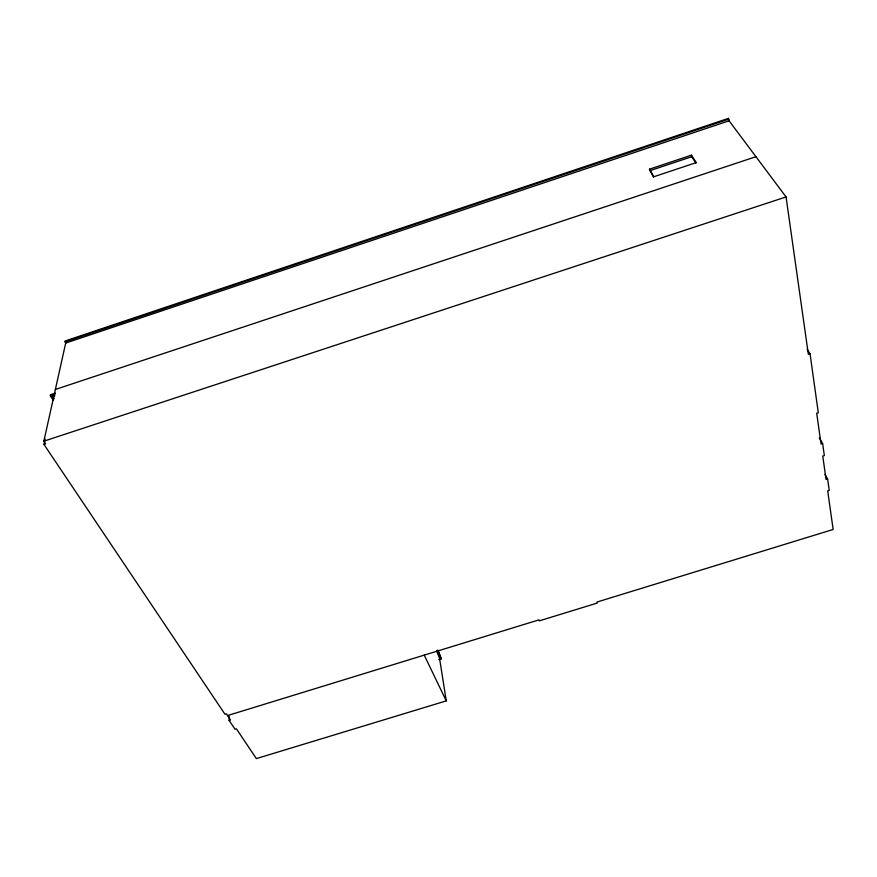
<?xml version="1.0" encoding="UTF-8"?>
<svg xmlns="http://www.w3.org/2000/svg" width="877" height="877" viewBox="0 0 877 877"><rect width="100%" height="100%" fill="white"/><g stroke="black" fill="none" stroke-linecap="round" stroke-linejoin="round"><path stroke-width="1.32" d="M436.505 650.789L439.552 658.232L446.25 700.887L256.347 758.605L236.406 728.809L235.036 729.236L229.127 720.445L229.215 716.465M229.127 720.445L230.519 720.017L226.343 713.779L224.95 714.207L43.971 444.431L45.648 443.883L43.85 441.186L65.698 343.06L65.084 341.01L728.338 118.395L729.072 120.796L786.055 196.941L808.342 354.286L810.03 353.749L818.307 412.716L816.684 413.22L821.058 444.08L822.648 443.576L824.336 455.58L822.758 456.073L826.068 479.467L827.625 478.985L829.225 490.407L827.691 490.89L833.15 529.467L596.897 602.071L597.226 603.069L539.289 620.861L538.917 619.886L227.538 715.566M43.971 444.431L45.155 439.092M53.015 395.483L52.795 396.47L54.275 398.772M53.431 400.438L50.351 395.68L50.581 394.705L55.35 393.115M64.887 341.887L728.842 119.075M65.698 343.06L729.072 120.796M649.44 169.184L691.438 155.174L696.294 162.596L653.814 176.748L649.44 169.184L653.518 177.198M649.769 170.719L691.734 156.72L695.889 163.089M55.372 389.465L755.941 156.709M50.351 395.68L55.141 394.102M51.206 396.996L54.922 395.768M43.85 441.186L786.055 196.941M438.697 659.69L441.317 658.89L438.127 650.471M50.581 394.705L51.425 396.009M807.125 349.221L810.03 353.749M819.282 437.908L822.648 443.576M824.972 474.391L827.625 478.985M424.238 655.119L446.25 700.887M437.689 650.043L441.317 658.89M691.438 155.174L691.734 156.72M728.338 118.395L728.688 121.103"/></g></svg>
